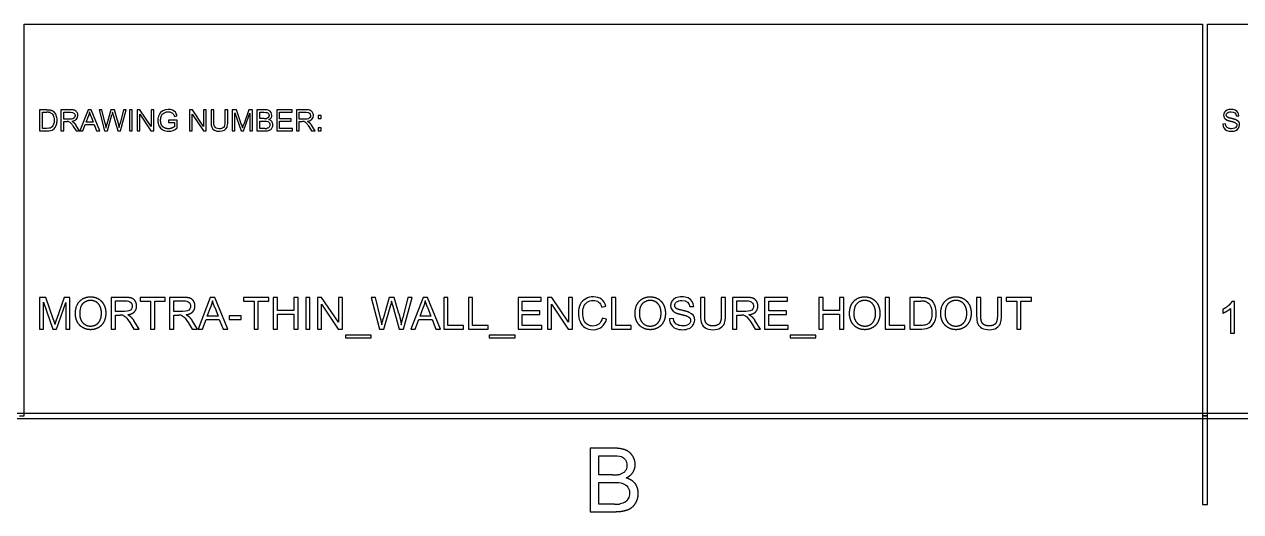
# Model space of a CAD drawing. Header units: millimetres. Extents: x -205 to 205, y -139 to 139.
# Drawn here: x 66.8 to 135.3, y -138.7 to -111.3 of the extents above; entities that cross this region are included whole.
import ezdxf

# ---------------------------------------------------------------- set-up
doc = ezdxf.new("R2010")
doc.units = ezdxf.units.MM
doc.layers.add('visible', color=7, linetype='Continuous', lineweight=30)

msp = doc.modelspace()

# ---------------------------------------------------------------- linework, layer by layer
at = {"layer": 'visible'}
for p, q in [((66.807, -133.333), (66.807, -111.251)), ((66.807, -111.251), (133.193, -111.251)), ((133.193, -111.251), (133.193, -133.333)), ((133.473, -133.333), (133.473, -111.251)), ((133.473, -111.251), (200, -111.251)), ((67.667, -116.07), (67.667, -117.263)), ((68.078, -116.07), (67.667, -116.07)), ((67.825, -117.122), (67.825, -116.211)), ((67.825, -116.211), (68.075, -116.211)), ((68.873, -116.07), (68.873, -117.263)), ((69.402, -116.07), (68.873, -116.07)), ((69.031, -116.597), (69.031, -116.202)), ((69.031, -116.202), (69.408, -116.202)), ((70.401, -116.07), (69.943, -117.263)), ((70.287, -116.773), (70.418, -116.423)), ((70.571, -116.07), (70.401, -116.07)), ((70.567, -116.443), (70.692, -116.773)), ((71.059, -117.263), (70.571, -116.07)), ((71.015, -116.07), (71.332, -117.263)), ((71.177, -116.07), (71.015, -116.07)), ((71.359, -116.852), (71.177, -116.07)), ((71.69, -116.07), (71.463, -116.876)), ((71.493, -117.263), (71.746, -116.354)), ((71.881, -116.07), (71.69, -116.07)), ((71.819, -116.354), (72.07, -117.263)), ((72.051, -116.674), (71.881, -116.07)), ((72.391, -116.07), (72.204, -116.837)), ((72.222, -117.263), (72.549, -116.07)), ((72.549, -116.07), (72.391, -116.07)), ((72.724, -116.07), (72.724, -117.263)), ((72.882, -116.07), (72.724, -116.07)), ((72.882, -117.263), (72.882, -116.07)), ((73.158, -116.07), (73.158, -117.263)), ((73.32, -116.07), (73.158, -116.07)), ((73.31, -116.326), (73.936, -117.263)), ((73.31, -117.263), (73.31, -116.326)), ((73.947, -117.007), (73.32, -116.07)), ((73.947, -116.07), (73.947, -117.007)), ((74.098, -116.07), (73.947, -116.07)), ((74.098, -117.263), (74.098, -116.07)), ((75.267, -116.443), (75.409, -116.404)), ((76.121, -116.07), (76.121, -117.263)), ((76.283, -116.07), (76.121, -116.07)), ((76.273, -116.326), (76.899, -117.263)), ((76.273, -117.263), (76.273, -116.326)), ((76.91, -117.007), (76.283, -116.07)), ((76.91, -116.07), (76.91, -117.007)), ((77.061, -116.07), (76.91, -116.07)), ((77.061, -117.263), (77.061, -116.07)), ((77.329, -116.07), (77.329, -116.759)), ((77.487, -116.07), (77.329, -116.07)), ((77.487, -116.759), (77.487, -116.07)), ((78.109, -116.07), (78.109, -116.759)), ((78.267, -116.07), (78.109, -116.07)), ((78.267, -116.759), (78.267, -116.07)), ((78.525, -116.07), (78.525, -117.263)), ((78.763, -116.07), (78.525, -116.07)), ((78.677, -116.248), (79.022, -117.263)), ((78.677, -117.263), (78.677, -116.248)), ((79.045, -116.915), (78.763, -116.07)), ((79.165, -117.263), (79.512, -116.265)), ((79.451, -116.07), (79.166, -116.9)), ((79.664, -116.07), (79.451, -116.07)), ((79.512, -116.265), (79.512, -117.263)), ((79.664, -117.263), (79.664, -116.07)), ((79.912, -116.07), (79.912, -117.263)), ((80.36, -116.07), (79.912, -116.07)), ((80.07, -116.571), (80.07, -116.211)), ((80.07, -116.211), (80.308, -116.211)), ((81.033, -116.07), (81.033, -117.263)), ((81.896, -116.07), (81.033, -116.07)), ((81.191, -116.211), (81.896, -116.211)), ((81.191, -116.576), (81.191, -116.211)), ((81.896, -116.211), (81.896, -116.07)), ((82.144, -116.07), (82.144, -117.263)), ((82.673, -116.07), (82.144, -116.07)), ((82.302, -116.597), (82.302, -116.202)), ((82.302, -116.202), (82.68, -116.202)), ((83.367, -116.399), (83.367, -116.566)), ((83.534, -116.399), (83.367, -116.399)), ((83.534, -116.566), (83.534, -116.399)), ((135.096, -116.418), (135.247, -116.406)), ((68.079, -117.122), (67.825, -117.122)), ((69.37, -116.597), (69.031, -116.597)), ((69.031, -116.733), (69.214, -116.733)), ((69.031, -117.263), (69.031, -116.733)), ((69.568, -117.015), (69.726, -117.263)), ((69.924, -117.263), (69.717, -116.938)), ((70.111, -117.263), (70.242, -116.902)), ((70.242, -116.902), (70.74, -116.902)), ((70.692, -116.773), (70.287, -116.773)), ((70.74, -116.902), (70.88, -117.263)), ((75.427, -116.654), (74.922, -116.655)), ((74.922, -116.655), (74.922, -116.795)), ((74.922, -116.795), (75.272, -116.795)), ((75.272, -116.795), (75.272, -117.017)), ((75.427, -117.097), (75.427, -116.654)), ((80.328, -116.571), (80.07, -116.571)), ((80.07, -117.122), (80.07, -116.712)), ((80.07, -116.712), (80.346, -116.712)), ((80.367, -117.122), (80.07, -117.122)), ((81.851, -116.576), (81.191, -116.576)), ((81.191, -116.716), (81.851, -116.716)), ((81.191, -117.122), (81.191, -116.716)), ((81.924, -117.122), (81.191, -117.122)), ((81.851, -116.716), (81.851, -116.576)), ((81.924, -117.263), (81.924, -117.122)), ((82.641, -116.597), (82.302, -116.597)), ((82.302, -116.733), (82.485, -116.733)), ((82.302, -117.263), (82.302, -116.733)), ((82.839, -117.015), (82.997, -117.263)), ((83.196, -117.263), (82.988, -116.938)), ((83.367, -116.566), (83.534, -116.566)), ((83.367, -117.096), (83.367, -117.263)), ((83.534, -117.096), (83.367, -117.096)), ((83.534, -117.263), (83.534, -117.096)), ((134.482, -116.867), (134.333, -116.88)), ((67.667, -117.263), (68.097, -117.263)), ((68.873, -117.263), (69.031, -117.263)), ((69.726, -117.263), (69.924, -117.263)), ((69.943, -117.263), (70.111, -117.263)), ((70.88, -117.263), (71.059, -117.263)), ((71.332, -117.263), (71.493, -117.263)), ((72.07, -117.263), (72.222, -117.263)), ((72.724, -117.263), (72.882, -117.263)), ((73.158, -117.263), (73.31, -117.263)), ((73.936, -117.263), (74.098, -117.263)), ((76.121, -117.263), (76.273, -117.263)), ((76.899, -117.263), (77.061, -117.263)), ((78.525, -117.263), (78.677, -117.263)), ((79.022, -117.263), (79.165, -117.263)), ((79.512, -117.263), (79.664, -117.263)), ((79.912, -117.263), (80.367, -117.263)), ((81.033, -117.263), (81.924, -117.263)), ((82.144, -117.263), (82.302, -117.263)), ((82.997, -117.263), (83.196, -117.263)), ((83.367, -117.263), (83.534, -117.263)), ((67.667, -126.65), (67.667, -128.44)), ((68.023, -126.65), (67.667, -126.65)), ((68.447, -127.918), (68.023, -126.65)), ((69.056, -126.65), (68.627, -127.896)), ((69.374, -126.65), (69.056, -126.65)), ((69.374, -128.44), (69.374, -126.65)), ((71.705, -126.65), (71.705, -128.44)), ((72.498, -126.65), (71.705, -126.65)), ((73.327, -126.65), (73.327, -126.862)), ((74.746, -126.65), (73.327, -126.65)), ((74.746, -126.862), (74.746, -126.65)), ((74.992, -126.65), (74.992, -128.44)), ((75.786, -126.65), (74.992, -126.65)), ((77.285, -126.65), (76.597, -128.44)), ((77.54, -126.65), (77.285, -126.65)), ((78.272, -128.44), (77.54, -126.65)), ((79.16, -126.65), (79.16, -126.862)), ((80.578, -126.65), (79.16, -126.65)), ((80.578, -126.862), (80.578, -126.65)), ((80.828, -126.65), (80.828, -128.44)), ((81.065, -126.65), (80.828, -126.65)), ((81.065, -127.385), (81.065, -126.65)), ((81.995, -126.65), (81.995, -127.385)), ((82.232, -126.65), (81.995, -126.65)), ((82.232, -128.44), (82.232, -126.65)), ((82.667, -126.65), (82.667, -128.44)), ((82.903, -126.65), (82.667, -126.65)), ((82.903, -128.44), (82.903, -126.65)), ((83.319, -126.65), (83.319, -128.44)), ((83.561, -126.65), (83.319, -126.65)), ((84.501, -128.055), (83.561, -126.65)), ((84.501, -126.65), (84.501, -128.055)), ((84.728, -126.65), (84.501, -126.65)), ((84.728, -128.44), (84.728, -126.65)), ((86.354, -126.65), (86.829, -128.44)), ((86.597, -126.65), (86.354, -126.65)), ((86.87, -127.824), (86.597, -126.65)), ((87.366, -126.65), (87.026, -127.859)), ((87.652, -126.65), (87.366, -126.65)), ((87.908, -127.556), (87.652, -126.65)), ((88.417, -126.65), (88.137, -127.8)), ((88.165, -128.44), (88.655, -126.65)), ((88.655, -126.65), (88.417, -126.65)), ((89.274, -126.65), (88.587, -128.44)), ((89.529, -126.65), (89.274, -126.65)), ((90.262, -128.44), (89.529, -126.65)), ((90.441, -126.65), (90.441, -128.44)), ((90.678, -126.65), (90.441, -126.65)), ((90.678, -128.229), (90.678, -126.65)), ((91.832, -126.65), (91.832, -128.44)), ((92.069, -126.65), (91.832, -126.65)), ((92.069, -128.229), (92.069, -126.65)), ((94.627, -126.65), (94.627, -128.44)), ((95.921, -126.65), (94.627, -126.65)), ((95.921, -126.862), (95.921, -126.65)), ((96.287, -126.65), (96.287, -128.44)), ((96.53, -126.65), (96.287, -126.65)), ((97.47, -128.055), (96.53, -126.65)), ((97.47, -126.65), (97.47, -128.055)), ((97.697, -126.65), (97.47, -126.65)), ((97.697, -128.44), (97.697, -126.65)), ((99.891, -126.65), (99.891, -128.44)), ((100.128, -126.65), (99.891, -126.65)), ((100.128, -128.229), (100.128, -126.65)), ((104.907, -126.65), (104.907, -127.684)), ((105.143, -126.65), (104.907, -126.65)), ((105.143, -127.683), (105.143, -126.65)), ((106.077, -126.65), (106.077, -127.683)), ((106.314, -126.65), (106.077, -126.65)), ((106.314, -127.684), (106.314, -126.65)), ((106.712, -126.65), (106.712, -128.44)), ((107.506, -126.65), (106.712, -126.65)), ((108.519, -126.65), (108.519, -128.44)), ((109.813, -126.65), (108.519, -126.65)), ((109.813, -126.862), (109.813, -126.65)), ((111.579, -126.65), (111.579, -128.44)), ((111.816, -126.65), (111.579, -126.65)), ((111.816, -127.385), (111.816, -126.65)), ((112.746, -126.65), (112.746, -127.385)), ((112.983, -126.65), (112.746, -126.65)), ((112.983, -128.44), (112.983, -126.65)), ((115.312, -126.65), (115.312, -128.44)), ((115.549, -126.65), (115.312, -126.65)), ((115.549, -128.229), (115.549, -126.65)), ((116.712, -126.65), (116.712, -128.44)), ((117.329, -126.65), (116.712, -126.65)), ((120.466, -126.65), (120.466, -127.684)), ((120.703, -126.65), (120.466, -126.65)), ((120.703, -127.683), (120.703, -126.65)), ((121.636, -126.65), (121.636, -127.683)), ((121.873, -126.65), (121.636, -126.65)), ((121.873, -127.684), (121.873, -126.65)), ((122.133, -126.65), (122.133, -126.862)), ((123.552, -126.65), (122.133, -126.65)), ((123.552, -126.862), (123.552, -126.65)), ((67.895, -126.917), (68.413, -128.44)), ((67.895, -128.44), (67.895, -126.917)), ((68.626, -128.44), (69.146, -126.942)), ((69.146, -126.942), (69.146, -128.44)), ((71.942, -127.44), (71.942, -126.848)), ((71.942, -126.848), (72.508, -126.848)), ((72.451, -127.44), (71.942, -127.44)), ((73.327, -126.862), (73.917, -126.862)), ((73.917, -126.862), (73.917, -128.44)), ((74.153, -126.862), (74.746, -126.862)), ((74.153, -128.44), (74.153, -126.862)), ((75.229, -127.44), (75.229, -126.848)), ((75.229, -126.848), (75.795, -126.848)), ((75.738, -127.44), (75.229, -127.44)), ((77.114, -127.705), (77.31, -127.18)), ((77.534, -127.21), (77.72, -127.705)), ((79.16, -126.862), (79.749, -126.862)), ((79.749, -126.862), (79.749, -128.44)), ((79.986, -126.862), (80.578, -126.862)), ((79.986, -128.44), (79.986, -126.862)), ((81.995, -127.385), (81.065, -127.385)), ((83.546, -127.034), (84.486, -128.44)), ((83.546, -128.44), (83.546, -127.034)), ((87.071, -128.44), (87.451, -127.076)), ((87.559, -127.076), (87.936, -128.44)), ((89.103, -127.705), (89.3, -127.18)), ((89.523, -127.21), (89.71, -127.705)), ((94.864, -126.862), (95.921, -126.862)), ((94.864, -127.41), (94.864, -126.862)), ((95.854, -127.41), (94.864, -127.41)), ((95.854, -127.62), (95.854, -127.41)), ((96.514, -127.034), (97.454, -128.44)), ((96.514, -128.44), (96.514, -127.034)), ((99.345, -127.196), (99.578, -127.141)), ((104.299, -127.172), (104.526, -127.155)), ((106.949, -127.44), (106.949, -126.848)), ((106.949, -126.848), (107.515, -126.848)), ((107.458, -127.44), (106.949, -127.44)), ((108.756, -126.862), (109.813, -126.862)), ((108.756, -127.41), (108.756, -126.862)), ((109.746, -127.41), (108.756, -127.41)), ((109.746, -127.62), (109.746, -127.41)), ((112.746, -127.385), (111.816, -127.385)), ((116.949, -128.229), (116.949, -126.862)), ((116.949, -126.862), (117.325, -126.862)), ((122.133, -126.862), (122.723, -126.862)), ((122.723, -126.862), (122.723, -128.44)), ((122.96, -126.862), (123.552, -126.862)), ((122.96, -128.44), (122.96, -126.862)), ((134.333, -127.329), (134.333, -127.541)), ((134.773, -127.276), (134.773, -128.676)), ((134.993, -126.879), (134.851, -126.879)), ((134.993, -128.676), (134.993, -126.879)), ((71.942, -127.645), (72.216, -127.645)), ((71.942, -128.44), (71.942, -127.645)), ((72.747, -128.068), (72.984, -128.44)), ((73.282, -128.44), (72.971, -127.953)), ((75.229, -127.645), (75.504, -127.645)), ((75.229, -128.44), (75.229, -127.645)), ((76.035, -128.068), (76.271, -128.44)), ((76.569, -128.44), (76.258, -127.953)), ((76.849, -128.44), (77.045, -127.898)), ((77.045, -127.898), (77.794, -127.898)), ((77.72, -127.705), (77.114, -127.705)), ((77.794, -127.898), (78.002, -128.44)), ((78.348, -127.682), (78.348, -127.903)), ((79.023, -127.682), (78.348, -127.682)), ((78.348, -127.903), (79.023, -127.903)), ((79.023, -127.903), (79.023, -127.682)), ((81.065, -127.597), (81.995, -127.597)), ((81.065, -128.44), (81.065, -127.597)), ((81.995, -127.597), (81.995, -128.44)), ((88.839, -128.44), (89.035, -127.898)), ((89.035, -127.898), (89.783, -127.898)), ((89.71, -127.705), (89.103, -127.705)), ((89.783, -127.898), (89.992, -128.44)), ((94.864, -127.62), (95.854, -127.62)), ((94.864, -128.229), (94.864, -127.62)), ((99.609, -127.872), (99.372, -127.813)), ((103.378, -127.846), (103.155, -127.865)), ((106.949, -127.645), (107.224, -127.645)), ((106.949, -128.44), (106.949, -127.645)), ((107.755, -128.068), (107.991, -128.44)), ((108.289, -128.44), (107.978, -127.953)), ((108.756, -127.62), (109.746, -127.62)), ((108.756, -128.229), (108.756, -127.62)), ((111.816, -127.597), (112.746, -127.597)), ((111.816, -128.44), (111.816, -127.597)), ((112.746, -127.597), (112.746, -128.44)), ((67.667, -128.44), (67.895, -128.44)), ((68.413, -128.44), (68.626, -128.44)), ((69.146, -128.44), (69.374, -128.44)), ((71.705, -128.44), (71.942, -128.44)), ((72.984, -128.44), (73.282, -128.44)), ((73.917, -128.44), (74.153, -128.44)), ((74.992, -128.44), (75.229, -128.44)), ((76.271, -128.44), (76.569, -128.44)), ((76.597, -128.44), (76.849, -128.44)), ((78.002, -128.44), (78.272, -128.44)), ((79.749, -128.44), (79.986, -128.44)), ((80.828, -128.44), (81.065, -128.44)), ((81.995, -128.44), (82.232, -128.44)), ((82.667, -128.44), (82.903, -128.44)), ((83.319, -128.44), (83.546, -128.44)), ((84.486, -128.44), (84.728, -128.44)), ((84.896, -128.778), (84.896, -128.937)), ((86.352, -128.778), (84.896, -128.778)), ((86.352, -128.937), (86.352, -128.778)), ((86.829, -128.44), (87.071, -128.44)), ((87.936, -128.44), (88.165, -128.44)), ((88.587, -128.44), (88.839, -128.44)), ((89.992, -128.44), (90.262, -128.44)), ((90.441, -128.44), (91.559, -128.44)), ((91.559, -128.229), (90.678, -128.229)), ((91.559, -128.44), (91.559, -128.229)), ((91.832, -128.44), (92.95, -128.44)), ((92.95, -128.229), (92.069, -128.229)), ((92.95, -128.44), (92.95, -128.229)), ((93.001, -128.778), (93.001, -128.937)), ((94.457, -128.778), (93.001, -128.778)), ((94.457, -128.937), (94.457, -128.778)), ((94.627, -128.44), (95.963, -128.44)), ((95.963, -128.229), (94.864, -128.229)), ((95.963, -128.44), (95.963, -128.229)), ((96.287, -128.44), (96.514, -128.44)), ((97.454, -128.44), (97.697, -128.44)), ((99.891, -128.44), (101.009, -128.44)), ((101.009, -128.229), (100.128, -128.229)), ((101.009, -128.44), (101.009, -128.229)), ((106.712, -128.44), (106.949, -128.44)), ((107.991, -128.44), (108.289, -128.44)), ((108.519, -128.44), (109.854, -128.44)), ((109.854, -128.229), (108.756, -128.229)), ((109.854, -128.44), (109.854, -128.229)), ((109.951, -128.778), (109.951, -128.937)), ((111.407, -128.778), (109.951, -128.778)), ((111.407, -128.937), (111.407, -128.778)), ((111.579, -128.44), (111.816, -128.44)), ((112.746, -128.44), (112.983, -128.44)), ((115.312, -128.44), (116.43, -128.44)), ((116.43, -128.229), (115.549, -128.229)), ((116.43, -128.44), (116.43, -128.229)), ((116.712, -128.44), (117.358, -128.44)), ((117.331, -128.229), (116.949, -128.229)), ((122.723, -128.44), (122.96, -128.44)), ((134.773, -128.676), (134.993, -128.676)), ((84.896, -128.937), (86.352, -128.937)), ((93.001, -128.937), (94.457, -128.937)), ((109.951, -128.937), (111.407, -128.937)), ((-200.14, -133.473), (200.14, -133.473)), ((199.86, -133.193), (-199.86, -133.193)), ((66.527, -133.333), (66.807, -133.333)), ((133.473, -133.333), (133.193, -133.333)), ((133.193, -133.333), (133.193, -138.333)), ((133.193, -133.333), (133.473, -133.333)), ((133.473, -138.333), (133.473, -133.333)), ((98.699, -135.156), (98.699, -138.735)), ((100.042, -135.156), (98.699, -135.156)), ((99.172, -136.66), (99.172, -135.578)), ((99.172, -135.578), (99.888, -135.578)), ((99.946, -136.66), (99.172, -136.66)), ((99.172, -138.313), (99.172, -137.082)), ((99.172, -137.082), (100, -137.082)), ((100.063, -138.313), (99.172, -138.313)), ((133.193, -138.333), (133.473, -138.333)), ((98.699, -138.735), (100.063, -138.735))]:
    msp.add_line(p, q, dxfattribs=at)
for points in [[(68.279, -116.235), (68.216, -116.211), (68.075, -116.211)], [(68.078, -116.07), (68.217, -116.07), (68.29, -116.087)], [(68.29, -116.087), (68.393, -116.111), (68.465, -116.173)], [(70.482, -116.195), (70.46, -116.31), (70.418, -116.423)], [(70.567, -116.443), (70.51, -116.292), (70.482, -116.195)], [(71.781, -116.214), (71.763, -116.296), (71.746, -116.354)], [(71.819, -116.354), (71.787, -116.24), (71.781, -116.214)], [(69.302, -116.739), (69.275, -116.733), (69.214, -116.733)], [(69.49, -116.72), (69.553, -116.75), (69.586, -116.78)], [(69.586, -116.78), (69.655, -116.843), (69.717, -116.938)], [(71.359, -116.852), (71.388, -116.975), (71.409, -117.096)], [(71.409, -117.096), (71.455, -116.905), (71.463, -116.876)], [(72.051, -116.674), (72.116, -116.899), (72.144, -117.096)], [(72.144, -117.096), (72.167, -116.983), (72.204, -116.837)], [(79.045, -116.915), (79.084, -117.033), (79.102, -117.091)], [(79.102, -117.091), (79.123, -117.026), (79.166, -116.9)], [(80.328, -116.571), (80.433, -116.571), (80.478, -116.558)], [(80.367, -117.122), (80.443, -117.122), (80.474, -117.117)], [(82.573, -116.739), (82.546, -116.733), (82.485, -116.733)], [(82.762, -116.72), (82.825, -116.75), (82.857, -116.78)], [(82.857, -116.78), (82.926, -116.843), (82.988, -116.938)], [(117.329, -126.65), (117.537, -126.65), (117.647, -126.676)], [(117.647, -126.676), (117.801, -126.711), (117.91, -126.804)], [(77.407, -126.838), (77.372, -127.011), (77.31, -127.18)], [(77.534, -127.21), (77.448, -126.984), (77.407, -126.838)], [(87.503, -126.867), (87.475, -126.99), (87.451, -127.076)], [(87.559, -127.076), (87.512, -126.906), (87.503, -126.867)], [(89.396, -126.838), (89.362, -127.011), (89.3, -127.18)], [(89.523, -127.21), (89.438, -126.984), (89.396, -126.838)], [(117.631, -126.898), (117.536, -126.862), (117.325, -126.862)], [(68.447, -127.918), (68.505, -128.095), (68.532, -128.182)], [(68.532, -128.182), (68.563, -128.085), (68.627, -127.896)], [(72.348, -127.654), (72.308, -127.645), (72.216, -127.645)], [(72.631, -127.626), (72.725, -127.671), (72.774, -127.715)], [(72.774, -127.715), (72.878, -127.81), (72.971, -127.953)], [(75.635, -127.654), (75.595, -127.645), (75.504, -127.645)], [(75.919, -127.626), (76.013, -127.671), (76.061, -127.715)], [(76.061, -127.715), (76.165, -127.81), (76.258, -127.953)], [(86.87, -127.824), (86.913, -128.008), (86.945, -128.19)], [(86.945, -128.19), (87.014, -127.903), (87.026, -127.859)], [(87.908, -127.556), (88.005, -127.893), (88.048, -128.19)], [(88.048, -128.19), (88.082, -128.02), (88.137, -127.8)], [(107.355, -127.654), (107.315, -127.645), (107.224, -127.645)], [(107.639, -127.626), (107.733, -127.671), (107.781, -127.715)], [(107.781, -127.715), (107.885, -127.81), (107.978, -127.953)], [(99.946, -136.66), (100.261, -136.66), (100.398, -136.618)], [(100.063, -138.313), (100.293, -138.313), (100.386, -138.295)]]:
    msp.add_open_spline(points, degree=2, dxfattribs=at)
for points, degree, knots in [([(68.279, -116.235), (68.338, -116.258), (68.388, -116.303), (68.429, -116.37), (68.47, -116.437), (68.49, -116.533), (68.49, -116.658), (68.491, -116.838), (68.446, -116.964), (68.371, -117.039), (68.316, -117.091), (68.239, -117.123), (68.079, -117.122)], 3, [0, 0, 0, 0, 1, 1, 1, 2, 2, 2, 3.443478, 3.443478, 3.443478, 4.468557, 4.468557, 4.468557, 4.468557]), ([(68.097, -117.263), (68.241, -117.263), (68.353, -117.236), (68.431, -117.183), (68.509, -117.13), (68.58, -117.042), (68.621, -116.901), (68.642, -116.831), (68.653, -116.751), (68.653, -116.66), (68.653, -116.554), (68.637, -116.459), (68.606, -116.377), (68.575, -116.294), (68.528, -116.226), (68.465, -116.173)], 3, [0, 0, 0, 0, 2, 2, 2, 4, 4, 4, 5, 5, 5, 6.173653, 6.173653, 6.173653, 7.347305, 7.347305, 7.347305, 7.347305]), ([(69.408, -116.202), (69.586, -116.199), (69.663, -116.285), (69.664, -116.396), (69.664, -116.471), (69.62, -116.546), (69.539, -116.574), (69.499, -116.589), (69.442, -116.597), (69.37, -116.597)], 3, [0, 0, 0, 0, 2, 2, 2, 3.365385, 3.365385, 3.365385, 4.048077, 4.048077, 4.048077, 4.048077]), ([(69.49, -116.72), (69.72, -116.691), (69.826, -116.562), (69.826, -116.396), (69.826, -116.33), (69.81, -116.27), (69.777, -116.216), (69.744, -116.162), (69.7, -116.124), (69.644, -116.102), (69.589, -116.081), (69.508, -116.07), (69.402, -116.07)], 3, [0, 0, 0, 0, 2, 2, 2, 2.775641, 2.775641, 2.775641, 3.551282, 3.551282, 3.551282, 4.326923, 4.326923, 4.326923, 4.326923]), ([(75.409, -116.404), (75.389, -116.324), (75.358, -116.258), (75.319, -116.208), (75.242, -116.11), (75.091, -116.049), (74.921, -116.05), (74.686, -116.05), (74.491, -116.146), (74.396, -116.347), (74.348, -116.448), (74.324, -116.556), (74.324, -116.672), (74.324, -116.79), (74.348, -116.896), (74.397, -116.991), (74.446, -117.086), (74.518, -117.158), (74.614, -117.208), (74.709, -117.258), (74.816, -117.284), (74.933, -117.284), (75.107, -117.283), (75.272, -117.221), (75.427, -117.097)], 3, [0, 0, 0, 0, 1, 1, 1, 3, 3, 3, 5.754717, 5.754717, 5.754717, 7.132075, 7.132075, 7.132075, 8.522306, 8.522306, 8.522306, 9.912537, 9.912537, 9.912537, 11.302768, 11.302768, 11.302768, 13.36237, 13.36237, 13.36237, 13.36237]), ([(75.272, -117.017), (75.222, -117.062), (75.124, -117.102), (75.027, -117.141), (74.924, -117.141), (74.806, -117.141), (74.701, -117.089), (74.596, -117.037), (74.541, -116.93), (74.486, -116.822), (74.486, -116.663), (74.486, -116.533), (74.532, -116.423)], 2, [0, 0, 0, 1, 1, 2, 2, 3.150794, 3.150794, 4.301587, 4.301587, 5.452381, 5.452381, 6.385933, 6.385933, 6.385933]), ([(74.532, -116.423), (74.55, -116.38), (74.575, -116.34), (74.607, -116.305), (74.672, -116.234), (74.778, -116.184), (74.922, -116.185), (75.04, -116.184), (75.149, -116.231), (75.2, -116.3), (75.227, -116.334), (75.249, -116.382), (75.267, -116.443)], 3, [0, 0, 0, 0, 1, 1, 1, 3, 3, 3, 4.669173, 4.669173, 4.669173, 5.503759, 5.503759, 5.503759, 5.503759]), ([(80.308, -116.211), (80.394, -116.211), (80.454, -116.216), (80.49, -116.228), (80.56, -116.248), (80.6, -116.316), (80.6, -116.394), (80.599, -116.478), (80.559, -116.533), (80.478, -116.558)], 3, [0, 0, 0, 0, 1, 1, 1, 3, 3, 3, 5.109589, 5.109589, 5.109589, 5.109589]), ([(80.588, -116.628), (80.7, -116.575), (80.755, -116.476), (80.755, -116.375), (80.755, -116.321), (80.739, -116.268), (80.708, -116.218), (80.644, -116.117), (80.544, -116.07), (80.36, -116.07)], 3, [0, 0, 0, 0, 2, 2, 2, 3.074468, 3.074468, 3.074468, 5.223404, 5.223404, 5.223404, 5.223404]), ([(82.68, -116.202), (82.858, -116.199), (82.934, -116.285), (82.935, -116.396), (82.935, -116.471), (82.892, -116.546), (82.811, -116.574), (82.77, -116.589), (82.714, -116.597), (82.641, -116.597)], 3, [0, 0, 0, 0, 2, 2, 2, 3.365385, 3.365385, 3.365385, 4.048077, 4.048077, 4.048077, 4.048077]), ([(82.762, -116.72), (82.992, -116.691), (83.097, -116.562), (83.098, -116.396), (83.098, -116.33), (83.081, -116.27), (83.048, -116.216), (83.015, -116.162), (82.971, -116.124), (82.916, -116.102), (82.86, -116.081), (82.78, -116.07), (82.673, -116.07)], 3, [0, 0, 0, 0, 2, 2, 2, 2.775641, 2.775641, 2.775641, 3.551282, 3.551282, 3.551282, 4.326923, 4.326923, 4.326923, 4.326923]), ([(135.247, -116.406), (135.242, -116.268), (135.168, -116.148), (135.033, -116.093), (134.965, -116.064), (134.887, -116.05), (134.799, -116.05), (134.719, -116.05), (134.646, -116.063), (134.58, -116.09), (134.449, -116.142), (134.378, -116.261), (134.379, -116.379), (134.378, -116.49), (134.435, -116.577), (134.548, -116.638)], 3, [0, 0, 0, 0, 2, 2, 2, 3, 3, 3, 3.907975, 3.907975, 3.907975, 5.723926, 5.723926, 5.723926, 7.376278, 7.376278, 7.376278, 7.376278]), ([(134.577, -116.474), (134.547, -116.446), (134.531, -116.411), (134.531, -116.368), (134.531, -116.319), (134.553, -116.276), (134.597, -116.241), (134.64, -116.206), (134.71, -116.189), (134.805, -116.189), (134.99, -116.189), (135.079, -116.267), (135.096, -116.418)], 3, [0, 0, 0, 0, 1, 1, 1, 2.151899, 2.151899, 2.151899, 3.303797, 3.303797, 3.303797, 5.515967, 5.515967, 5.515967, 5.515967]), ([(135.08, -116.635), (135.008, -116.602), (134.816, -116.559), (134.623, -116.515), (134.577, -116.474)], 2, [0, 0, 0, 1, 1, 2, 2, 2]), ([(69.302, -116.739), (69.352, -116.753), (69.393, -116.773), (69.454, -116.851), (69.484, -116.889), (69.522, -116.943), (69.568, -117.015)], 3, [0, 0, 0, 0, 2, 2, 2, 3, 3, 3, 3]), ([(77.329, -116.759), (77.329, -116.886), (77.344, -116.986), (77.375, -117.059), (77.435, -117.206), (77.577, -117.281), (77.801, -117.284), (78.031, -117.286), (78.172, -117.183), (78.227, -117.045), (78.254, -116.975), (78.267, -116.879), (78.267, -116.759)], 3, [0, 0, 0, 0, 1, 1, 1, 3, 3, 3, 5.058252, 5.058252, 5.058252, 6.087379, 6.087379, 6.087379, 6.087379]), ([(78.109, -116.759), (78.109, -116.908), (78.085, -117.01), (78.035, -117.062), (77.986, -117.115), (77.903, -117.141), (77.787, -117.141), (77.653, -117.142), (77.553, -117.085), (77.516, -116.988), (77.496, -116.939), (77.487, -116.862), (77.487, -116.759)], 3, [0, 0, 0, 0, 1, 1, 1, 2, 2, 2, 3.168224, 3.168224, 3.168224, 3.752336, 3.752336, 3.752336, 3.752336]), ([(80.346, -116.712), (80.422, -116.712), (80.48, -116.719), (80.52, -116.732), (80.6, -116.758), (80.65, -116.83), (80.649, -116.917), (80.649, -116.955), (80.641, -116.989), (80.626, -117.018), (80.594, -117.077), (80.547, -117.103), (80.474, -117.117)], 3, [0, 0, 0, 0, 1, 1, 1, 3, 3, 3, 3.853659, 3.853659, 3.853659, 5.560976, 5.560976, 5.560976, 5.560976]), ([(80.367, -117.263), (80.443, -117.263), (80.507, -117.257), (80.559, -117.243), (80.665, -117.215), (80.729, -117.171), (80.777, -117.073), (80.801, -117.025), (80.813, -116.973), (80.813, -116.917), (80.813, -116.848), (80.793, -116.788), (80.755, -116.737), (80.716, -116.686), (80.66, -116.65), (80.588, -116.628)], 3, [0, 0, 0, 0, 1, 1, 1, 3, 3, 3, 4, 4, 4, 5.242718, 5.242718, 5.242718, 6.485437, 6.485437, 6.485437, 6.485437]), ([(82.573, -116.739), (82.623, -116.753), (82.664, -116.773), (82.725, -116.851), (82.755, -116.889), (82.793, -116.943), (82.839, -117.015)], 3, [0, 0, 0, 0, 2, 2, 2, 3, 3, 3, 3]), ([(134.333, -116.88), (134.336, -117.037), (134.426, -117.176), (134.571, -117.236), (134.644, -117.268), (134.734, -117.284), (134.842, -117.284), (134.927, -117.284), (135.004, -117.268), (135.072, -117.237), (135.207, -117.177), (135.284, -117.05), (135.283, -116.926), (135.285, -116.797), (135.217, -116.7), (135.08, -116.635)], 3, [0, 0, 0, 0, 2, 2, 2, 3, 3, 3, 3.788945, 3.788945, 3.788945, 5.366834, 5.366834, 5.366834, 6.95821, 6.95821, 6.95821, 6.95821]), ([(134.991, -116.771), (135.092, -116.809), (135.13, -116.864), (135.131, -116.939), (135.131, -117.012), (135.087, -117.08), (134.994, -117.115), (134.948, -117.133), (134.895, -117.142), (134.835, -117.142), (134.767, -117.142), (134.706, -117.13), (134.652, -117.107), (134.541, -117.058), (134.498, -116.987), (134.482, -116.867)], 3, [0, 0, 0, 0, 2, 2, 2, 3.971014, 3.971014, 3.971014, 4.956522, 4.956522, 4.956522, 6.066327, 6.066327, 6.066327, 8.285938, 8.285938, 8.285938, 8.285938]), ([(134.548, -116.638), (134.614, -116.673), (134.778, -116.713), (134.943, -116.752), (134.991, -116.771)], 2, [0, 0, 0, 1, 1, 2, 2, 2]), ([(69.684, -127.568), (69.684, -127.804), (69.787, -128.015), (69.89, -128.226), (70.089, -128.348), (70.288, -128.471), (70.54, -128.471), (70.773, -128.471), (70.975, -128.36), (71.176, -128.25), (71.286, -128.035), (71.396, -127.82), (71.396, -127.548), (71.396, -127.279), (71.292, -127.067), (71.187, -126.856), (70.988, -126.737), (70.789, -126.619), (70.541, -126.619), (70.163, -126.619), (69.924, -126.871), (69.684, -127.123), (69.684, -127.568)], 2, [0, 0, 0, 1, 1, 2, 2, 3, 3, 3.922705, 3.922705, 4.845411, 4.845411, 5.768116, 5.768116, 6.678408, 6.678408, 7.5887, 7.5887, 8.498993, 8.498993, 9.889094, 9.889094, 11.279196, 11.279196, 11.279196]), ([(72.631, -127.626), (72.889, -127.59), (73.012, -127.46), (73.135, -127.329), (73.135, -127.139), (73.135, -126.991), (73.061, -126.869), (72.986, -126.747), (72.862, -126.699), (72.737, -126.65), (72.498, -126.65)], 2, [0, 0, 0, 1, 1, 2, 2, 2.775641, 2.775641, 3.551282, 3.551282, 4.326923, 4.326923, 4.326923]), ([(75.919, -127.626), (76.176, -127.59), (76.299, -127.46), (76.423, -127.329), (76.423, -127.139), (76.423, -126.991), (76.348, -126.869), (76.274, -126.747), (76.149, -126.699), (76.025, -126.65), (75.786, -126.65)], 2, [0, 0, 0, 1, 1, 2, 2, 2.775641, 2.775641, 3.551282, 3.551282, 4.326923, 4.326923, 4.326923]), ([(99.578, -127.141), (99.53, -126.976), (99.445, -126.848), (99.323, -126.757), (99.201, -126.666), (99.051, -126.62), (98.872, -126.62), (98.714, -126.62), (98.569, -126.656), (98.438, -126.728), (98.176, -126.869), (98.025, -127.162), (98.027, -127.532), (98.027, -127.703), (98.058, -127.863), (98.121, -128.012), (98.184, -128.16), (98.276, -128.274), (98.397, -128.353), (98.518, -128.431), (98.675, -128.471), (98.868, -128.471), (99.054, -128.471), (99.212, -128.419), (99.341, -128.317), (99.47, -128.215), (99.559, -128.067), (99.609, -127.872)], 3, [0, 0, 0, 0, 1, 1, 1, 2, 2, 2, 2.881818, 2.881818, 2.881818, 4.645455, 4.645455, 4.645455, 5.454109, 5.454109, 5.454109, 6.262763, 6.262763, 6.262763, 7.071417, 7.071417, 7.071417, 7.852775, 7.852775, 7.852775, 8.634133, 8.634133, 8.634133, 8.634133]), ([(101.219, -127.568), (101.219, -127.804), (101.321, -128.015), (101.424, -128.226), (101.623, -128.348), (101.822, -128.471), (102.075, -128.471), (102.308, -128.471), (102.509, -128.36), (102.711, -128.25), (102.82, -128.035), (102.93, -127.82), (102.93, -127.548), (102.93, -127.279), (102.826, -127.067), (102.722, -126.856), (102.523, -126.737), (102.324, -126.619), (102.076, -126.619), (101.697, -126.619), (101.458, -126.871), (101.219, -127.123), (101.219, -127.568)], 2, [0, 0, 0, 1, 1, 2, 2, 3, 3, 3.922705, 3.922705, 4.845411, 4.845411, 5.768116, 5.768116, 6.678408, 6.678408, 7.5887, 7.5887, 8.498993, 8.498993, 9.889094, 9.889094, 11.279196, 11.279196, 11.279196]), ([(104.526, -127.155), (104.518, -126.948), (104.406, -126.767), (104.204, -126.684), (104.103, -126.641), (103.986, -126.62), (103.853, -126.62), (103.733, -126.62), (103.623, -126.64), (103.525, -126.681), (103.426, -126.722), (103.351, -126.781), (103.3, -126.86), (103.249, -126.938), (103.223, -127.023), (103.223, -127.113), (103.224, -127.277), (103.306, -127.414), (103.477, -127.503)], 3, [0, 0, 0, 0, 2, 2, 2, 3, 3, 3, 3.907975, 3.907975, 3.907975, 4.815951, 4.815951, 4.815951, 5.723926, 5.723926, 5.723926, 7.376278, 7.376278, 7.376278, 7.376278]), ([(107.639, -127.626), (107.896, -127.59), (108.019, -127.46), (108.143, -127.329), (108.143, -127.139), (108.143, -126.991), (108.068, -126.869), (107.994, -126.747), (107.869, -126.699), (107.745, -126.65), (107.506, -126.65)], 2, [0, 0, 0, 1, 1, 2, 2, 2.775641, 2.775641, 3.551282, 3.551282, 4.326923, 4.326923, 4.326923]), ([(113.305, -127.568), (113.305, -127.804), (113.408, -128.015), (113.51, -128.226), (113.709, -128.348), (113.908, -128.471), (114.161, -128.471), (114.394, -128.471), (114.595, -128.36), (114.797, -128.25), (114.907, -128.035), (115.017, -127.82), (115.017, -127.548), (115.017, -127.279), (114.912, -127.067), (114.808, -126.856), (114.609, -126.737), (114.41, -126.619), (114.162, -126.619), (113.784, -126.619), (113.544, -126.871), (113.305, -127.123), (113.305, -127.568)], 2, [0, 0, 0, 1, 1, 2, 2, 3, 3, 3.922705, 3.922705, 4.845411, 4.845411, 5.768116, 5.768116, 6.678408, 6.678408, 7.5887, 7.5887, 8.498993, 8.498993, 9.889094, 9.889094, 11.279196, 11.279196, 11.279196]), ([(118.445, -127.568), (118.445, -127.804), (118.548, -128.015), (118.651, -128.226), (118.85, -128.348), (119.049, -128.471), (119.301, -128.471), (119.534, -128.471), (119.736, -128.36), (119.937, -128.25), (120.047, -128.035), (120.157, -127.82), (120.157, -127.548), (120.157, -127.279), (120.053, -127.067), (119.948, -126.856), (119.749, -126.737), (119.55, -126.619), (119.302, -126.619), (118.924, -126.619), (118.685, -126.871), (118.445, -127.123), (118.445, -127.568)], 2, [0, 0, 0, 1, 1, 2, 2, 3, 3, 3.922705, 3.922705, 4.845411, 4.845411, 5.768116, 5.768116, 6.678408, 6.678408, 7.5887, 7.5887, 8.498993, 8.498993, 9.889094, 9.889094, 11.279196, 11.279196, 11.279196]), ([(69.929, -127.572), (69.929, -127.168), (70.11, -126.995), (70.291, -126.823), (70.543, -126.823), (70.72, -126.823), (70.862, -126.912), (71.004, -127.002), (71.078, -127.165), (71.152, -127.328), (71.152, -127.546), (71.152, -127.892), (70.979, -128.08), (70.806, -128.268), (70.539, -128.268), (70.277, -128.268), (70.103, -128.082), (69.929, -127.896), (69.929, -127.572)], 2, [0, 0, 0, 1, 1, 2, 2, 2.703883, 2.703883, 3.407767, 3.407767, 4.11165, 4.11165, 5.224494, 5.224494, 6.337338, 6.337338, 7.429856, 7.429856, 8.522374, 8.522374, 8.522374]), ([(72.508, -126.848), (72.641, -126.848), (72.738, -126.875), (72.799, -126.93), (72.861, -126.985), (72.891, -127.054), (72.891, -127.139), (72.891, -127.197), (72.875, -127.25), (72.844, -127.299), (72.777, -127.398), (72.67, -127.44), (72.451, -127.44)], 3, [0, 0, 0, 0, 1, 1, 1, 2, 2, 2, 2.682692, 2.682692, 2.682692, 4.048077, 4.048077, 4.048077, 4.048077]), ([(75.795, -126.848), (75.928, -126.848), (76.025, -126.875), (76.086, -126.93), (76.148, -126.985), (76.179, -127.054), (76.179, -127.139), (76.179, -127.197), (76.163, -127.25), (76.131, -127.299), (76.065, -127.398), (75.957, -127.44), (75.738, -127.44)], 3, [0, 0, 0, 0, 1, 1, 1, 2, 2, 2, 2.682692, 2.682692, 2.682692, 4.048077, 4.048077, 4.048077, 4.048077]), ([(99.372, -127.813), (99.31, -128.113), (99.111, -128.268), (98.848, -128.268), (98.739, -128.268), (98.638, -128.24), (98.544, -128.184), (98.451, -128.128), (98.382, -128.043), (98.337, -127.929), (98.293, -127.816), (98.271, -127.683), (98.271, -127.531), (98.271, -127.413), (98.29, -127.298), (98.327, -127.187), (98.365, -127.076), (98.429, -126.987), (98.522, -126.921), (98.614, -126.856), (98.729, -126.823), (98.867, -126.823), (99.106, -126.824), (99.262, -126.934), (99.345, -127.196)], 3, [0, 0, 0, 0, 2, 2, 2, 2.822086, 2.822086, 2.822086, 3.644172, 3.644172, 3.644172, 4.466258, 4.466258, 4.466258, 5.103704, 5.103704, 5.103704, 5.74115, 5.74115, 5.74115, 6.378597, 6.378597, 6.378597, 7.487527, 7.487527, 7.487527, 7.487527]), ([(101.463, -127.572), (101.463, -127.168), (101.644, -126.995), (101.826, -126.823), (102.077, -126.823), (102.254, -126.823), (102.396, -126.912), (102.538, -127.002), (102.612, -127.165), (102.686, -127.328), (102.686, -127.546), (102.686, -127.892), (102.513, -128.08), (102.341, -128.268), (102.073, -128.268), (101.811, -128.268), (101.637, -128.082), (101.463, -127.896), (101.463, -127.572)], 2, [0, 0, 0, 1, 1, 2, 2, 2.703883, 2.703883, 3.407767, 3.407767, 4.11165, 4.11165, 5.224494, 5.224494, 6.337338, 6.337338, 7.429856, 7.429856, 8.522374, 8.522374, 8.522374]), ([(103.521, -127.256), (103.475, -127.214), (103.452, -127.162), (103.452, -127.097), (103.452, -127.023), (103.484, -126.96), (103.55, -126.907), (103.615, -126.855), (103.72, -126.829), (103.863, -126.829), (104.139, -126.828), (104.273, -126.946), (104.299, -127.172)], 3, [0, 0, 0, 0, 1, 1, 1, 2.151899, 2.151899, 2.151899, 3.303797, 3.303797, 3.303797, 5.515967, 5.515967, 5.515967, 5.515967]), ([(104.274, -127.498), (104.167, -127.449), (103.878, -127.383), (103.59, -127.318), (103.521, -127.256)], 2, [0, 0, 0, 1, 1, 2, 2, 2]), ([(107.515, -126.848), (107.648, -126.848), (107.745, -126.875), (107.806, -126.93), (107.868, -126.985), (107.899, -127.054), (107.899, -127.139), (107.899, -127.197), (107.883, -127.25), (107.851, -127.299), (107.785, -127.398), (107.677, -127.44), (107.458, -127.44)], 3, [0, 0, 0, 0, 1, 1, 1, 2, 2, 2, 2.682692, 2.682692, 2.682692, 4.048077, 4.048077, 4.048077, 4.048077]), ([(113.549, -127.572), (113.549, -127.168), (113.731, -126.995), (113.912, -126.823), (114.163, -126.823), (114.34, -126.823), (114.482, -126.912), (114.625, -127.002), (114.699, -127.165), (114.772, -127.328), (114.772, -127.546), (114.772, -127.892), (114.6, -128.08), (114.427, -128.268), (114.16, -128.268), (113.897, -128.268), (113.723, -128.082), (113.549, -127.896), (113.549, -127.572)], 2, [0, 0, 0, 1, 1, 2, 2, 2.703883, 2.703883, 3.407767, 3.407767, 4.11165, 4.11165, 5.224494, 5.224494, 6.337338, 6.337338, 7.429856, 7.429856, 8.522374, 8.522374, 8.522374]), ([(117.631, -126.898), (117.719, -126.932), (117.794, -127), (117.855, -127.1), (117.917, -127.201), (117.947, -127.345), (117.947, -127.532), (117.948, -127.802), (117.88, -127.991), (117.769, -128.103), (117.729, -128.143), (117.676, -128.174), (117.609, -128.196), (117.542, -128.218), (117.449, -128.229), (117.331, -128.229)], 3, [0, 0, 0, 0, 1, 1, 1, 2, 2, 2, 3.443478, 3.443478, 3.443478, 3.956018, 3.956018, 3.956018, 4.468557, 4.468557, 4.468557, 4.468557]), ([(117.358, -128.44), (117.574, -128.439), (117.741, -128.399), (117.859, -128.32), (117.976, -128.24), (118.082, -128.108), (118.144, -127.897), (118.176, -127.792), (118.192, -127.671), (118.192, -127.535), (118.192, -127.376), (118.168, -127.234), (118.121, -127.11), (118.075, -126.986), (118.004, -126.884), (117.91, -126.804)], 3, [0, 0, 0, 0, 2, 2, 2, 4, 4, 4, 5, 5, 5, 6.173653, 6.173653, 6.173653, 7.347305, 7.347305, 7.347305, 7.347305]), ([(118.69, -127.572), (118.69, -127.168), (118.871, -126.995), (119.052, -126.823), (119.304, -126.823), (119.481, -126.823), (119.623, -126.912), (119.765, -127.002), (119.839, -127.165), (119.913, -127.328), (119.913, -127.546), (119.913, -127.892), (119.74, -128.08), (119.567, -128.268), (119.3, -128.268), (119.038, -128.268), (118.864, -128.082), (118.69, -127.896), (118.69, -127.572)], 2, [0, 0, 0, 1, 1, 2, 2, 2.703883, 2.703883, 3.407767, 3.407767, 4.11165, 4.11165, 5.224494, 5.224494, 6.337338, 6.337338, 7.429856, 7.429856, 8.522374, 8.522374, 8.522374]), ([(134.851, -126.879), (134.794, -126.995), (134.656, -127.119), (134.518, -127.242), (134.333, -127.329)], 2, [0, 0, 0, 1, 1, 2, 2, 2]), ([(134.333, -127.541), (134.436, -127.503), (134.565, -127.427), (134.693, -127.352), (134.773, -127.276)], 2, [0, 0, 0, 1, 1, 2, 2, 2]), ([(72.348, -127.654), (72.385, -127.663), (72.421, -127.679), (72.456, -127.701), (72.529, -127.75), (72.607, -127.85), (72.747, -128.068)], 3, [0, 0, 0, 0, 1, 1, 1, 3, 3, 3, 3]), ([(75.635, -127.654), (75.672, -127.663), (75.708, -127.679), (75.743, -127.701), (75.817, -127.75), (75.894, -127.85), (76.035, -128.068)], 3, [0, 0, 0, 0, 1, 1, 1, 3, 3, 3, 3]), ([(103.155, -127.865), (103.158, -127.985), (103.191, -128.092), (103.253, -128.187), (103.315, -128.282), (103.401, -128.353), (103.511, -128.4), (103.62, -128.447), (103.756, -128.471), (103.918, -128.471), (104.046, -128.471), (104.161, -128.447), (104.263, -128.4), (104.365, -128.354), (104.443, -128.288), (104.498, -128.204), (104.552, -128.12), (104.58, -128.03), (104.58, -127.935), (104.579, -127.743), (104.483, -127.593), (104.274, -127.498)], 3, [0, 0, 0, 0, 1, 1, 1, 2, 2, 2, 3, 3, 3, 3.788945, 3.788945, 3.788945, 4.577889, 4.577889, 4.577889, 5.366834, 5.366834, 5.366834, 6.95821, 6.95821, 6.95821, 6.95821]), ([(104.141, -127.701), (104.293, -127.759), (104.35, -127.842), (104.351, -127.954), (104.351, -128.063), (104.285, -128.166), (104.146, -128.218), (104.077, -128.245), (103.997, -128.258), (103.907, -128.258), (103.805, -128.258), (103.714, -128.24), (103.632, -128.205), (103.467, -128.133), (103.402, -128.026), (103.378, -127.846)], 3, [0, 0, 0, 0, 2, 2, 2, 3.971014, 3.971014, 3.971014, 4.956522, 4.956522, 4.956522, 6.066327, 6.066327, 6.066327, 8.285938, 8.285938, 8.285938, 8.285938]), ([(103.477, -127.503), (103.576, -127.555), (103.823, -127.614), (104.069, -127.673), (104.141, -127.701)], 2, [0, 0, 0, 1, 1, 2, 2, 2]), ([(104.907, -127.684), (104.907, -127.874), (104.929, -128.024), (104.975, -128.133), (105.066, -128.351), (105.279, -128.471), (105.615, -128.471), (105.787, -128.471), (105.927, -128.437), (106.033, -128.371), (106.139, -128.305), (106.212, -128.219), (106.253, -128.113), (106.294, -128.007), (106.314, -127.864), (106.314, -127.684)], 3, [0, 0, 0, 0, 1, 1, 1, 3, 3, 3, 4.029126, 4.029126, 4.029126, 5.058252, 5.058252, 5.058252, 6.087379, 6.087379, 6.087379, 6.087379]), ([(106.077, -127.683), (106.077, -128.02), (105.966, -128.138), (105.855, -128.257), (105.594, -128.257), (105.441, -128.257), (105.336, -128.197), (105.23, -128.137), (105.187, -128.027), (105.143, -127.916), (105.143, -127.683)], 2, [0, 0, 0, 1, 1, 2, 2, 2.584112, 2.584112, 3.168224, 3.168224, 3.752336, 3.752336, 3.752336]), ([(107.355, -127.654), (107.392, -127.663), (107.428, -127.679), (107.463, -127.701), (107.537, -127.75), (107.614, -127.85), (107.755, -128.068)], 3, [0, 0, 0, 0, 1, 1, 1, 3, 3, 3, 3]), ([(120.466, -127.684), (120.466, -127.874), (120.489, -128.024), (120.534, -128.133), (120.625, -128.351), (120.838, -128.471), (121.174, -128.471), (121.346, -128.471), (121.486, -128.437), (121.592, -128.371), (121.698, -128.305), (121.771, -128.219), (121.812, -128.113), (121.853, -128.007), (121.873, -127.864), (121.873, -127.684)], 3, [0, 0, 0, 0, 1, 1, 1, 3, 3, 3, 4.029126, 4.029126, 4.029126, 5.058252, 5.058252, 5.058252, 6.087379, 6.087379, 6.087379, 6.087379]), ([(121.636, -127.683), (121.636, -128.02), (121.525, -128.138), (121.414, -128.257), (121.153, -128.257), (121, -128.257), (120.895, -128.197), (120.789, -128.137), (120.746, -128.027), (120.703, -127.916), (120.703, -127.683)], 2, [0, 0, 0, 1, 1, 2, 2, 2.584112, 2.584112, 3.168224, 3.168224, 3.752336, 3.752336, 3.752336]), ([(99.888, -135.578), (100.145, -135.578), (100.326, -135.595), (100.432, -135.628), (100.538, -135.662), (100.619, -135.723), (100.676, -135.814), (100.733, -135.904), (100.762, -136.009), (100.762, -136.128), (100.762, -136.377), (100.639, -136.547), (100.398, -136.618)], 3, [0, 0, 0, 0, 1, 1, 1, 2, 2, 2, 3, 3, 3, 5.109589, 5.109589, 5.109589, 5.109589]), ([(100.728, -136.831), (100.979, -136.706), (101.104, -136.503), (101.228, -136.301), (101.228, -136.071), (101.228, -135.825), (101.088, -135.599), (100.947, -135.373), (100.699, -135.264), (100.452, -135.156), (100.042, -135.156)], 2, [0, 0, 0, 1, 1, 2, 2, 3.074468, 3.074468, 4.148936, 4.148936, 5.223404, 5.223404, 5.223404]), ([(100.063, -138.735), (100.405, -138.735), (100.641, -138.675), (100.876, -138.615), (101.033, -138.498), (101.189, -138.381), (101.295, -138.165), (101.401, -137.949), (101.401, -137.697), (101.401, -137.385), (101.227, -137.155), (101.052, -136.926), (100.728, -136.831)], 2, [0, 0, 0, 1, 1, 2, 2, 3, 3, 4, 4, 5.242718, 5.242718, 6.485437, 6.485437, 6.485437]), ([(100, -137.082), (100.228, -137.082), (100.402, -137.102), (100.524, -137.142), (100.645, -137.182), (100.74, -137.251), (100.808, -137.349), (100.876, -137.448), (100.911, -137.564), (100.911, -137.697), (100.911, -137.811), (100.887, -137.912), (100.84, -137.999), (100.744, -138.175), (100.605, -138.254), (100.386, -138.295)], 3, [0, 0, 0, 0, 1, 1, 1, 2, 2, 2, 3, 3, 3, 3.853659, 3.853659, 3.853659, 5.560976, 5.560976, 5.560976, 5.560976])]:
    msp.add_open_spline(points, degree=degree, knots=knots, dxfattribs=at)

doc.saveas('drawing.dxf')
